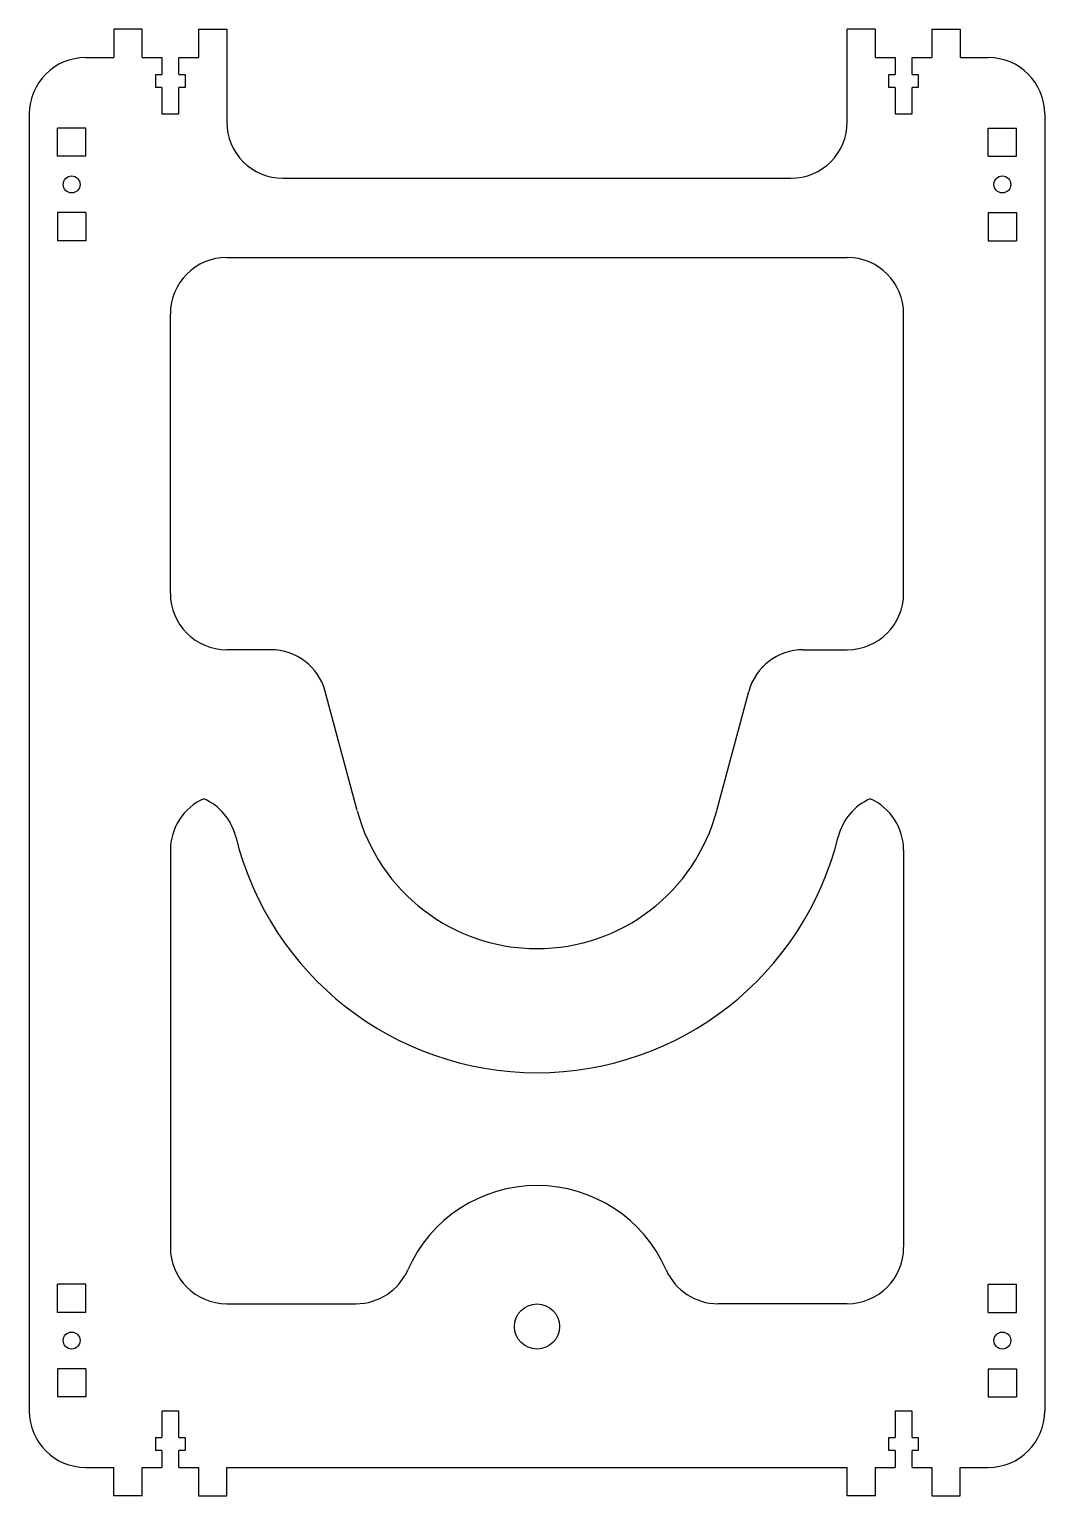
# Model space of a CAD drawing. Header units: millimetres. Extents: x -90 to 90, y -130 to 130.
import ezdxf

# ---------------------------------------------------------------- set-up
doc = ezdxf.new("R2010")
doc.units = ezdxf.units.MM

msp = doc.modelspace()

# ---------------------------------------------------------------- linework, layer by layer
at = {"color": 7, "linetype": 'Continuous', "lineweight": 25}
for p, q in [((-70, 130), (-75, 130)), ((-75, 130), (-75, 125)), ((-70, 125), (-70, 130)), ((-60, 130), (-55, 130)), ((-60, 130), (-60, 125)), ((-55, 130), (-55, 113.6)), ((60, 130), (55, 130)), ((55, 113.6), (55, 130)), ((60, 125), (60, 130)), ((70, 130), (75, 130)), ((70, 130), (70, 125)), ((75, 130), (75, 125)), ((-80, 125), (-75, 125)), ((-70, 125), (-66.5, 125)), ((-66.5, 125), (-66.5, 122)), ((-63.5, 125), (-60, 125)), ((-63.5, 122), (-63.5, 125)), ((60, 125), (63.5, 125)), ((63.5, 125), (63.5, 122)), ((66.5, 125), (70, 125)), ((66.5, 122), (66.5, 125)), ((75, 125), (80, 125)), ((-67.6, 119.7), (-67.6, 122)), ((-67.6, 122), (-66.5, 122)), ((-66.5, 119.7), (-67.6, 119.7)), ((-66.5, 119.7), (-66.5, 115)), ((-63.5, 122), (-62.4, 122)), ((-62.4, 119.7), (-63.5, 119.7)), ((-63.5, 115), (-63.5, 119.7)), ((-62.4, 122), (-62.4, 119.7)), ((62.4, 119.7), (62.4, 122)), ((62.4, 122), (63.5, 122)), ((63.5, 119.7), (62.4, 119.7)), ((63.5, 119.7), (63.5, 115)), ((66.5, 122), (67.6, 122)), ((67.6, 119.7), (66.5, 119.7)), ((66.5, 115), (66.5, 119.7)), ((67.6, 122), (67.6, 119.7)), ((-90, 115), (-90, -115)), ((-66.5, 115), (-63.5, 115)), ((63.5, 115), (66.5, 115)), ((90, 115), (90, -115)), ((-80, 112.5), (-85, 112.5)), ((-85, 107.5), (-85, 112.5)), ((-80, 107.5), (-80, 112.5)), ((80, 107.5), (80, 112.5)), ((80, 112.5), (85, 112.5)), ((85, 107.5), (85, 112.5)), ((-80, 107.5), (-85, 107.5)), ((80, 107.5), (85, 107.5)), ((-45, 103.6), (45, 103.6)), ((-85, 97.5), (-85, 92.5)), ((-80, 97.5), (-85, 97.5)), ((-80, 97.5), (-80, 92.5)), ((80, 97.5), (80, 92.5)), ((80, 97.5), (85, 97.5)), ((85, 97.5), (85, 92.5)), ((-80, 92.5), (-85, 92.5)), ((80, 92.5), (85, 92.5)), ((-55, 89.54), (55, 89.54)), ((-65, 30), (-65, 79.54)), ((65, 30), (65, 79.54)), ((-47.2, 20), (-55, 20)), ((47.2, 20), (55, 20)), ((-31.88, -8.54), (-37.54, 12.59)), ((31.88, -8.54), (37.54, 12.59)), ((-65, -15.57), (-65, -85.96)), ((65, -15.57), (65, -85.96)), ((-80, -92.5), (-85, -92.5)), ((-85, -97.5), (-85, -92.5)), ((-80, -97.5), (-80, -92.5)), ((80, -97.5), (80, -92.5)), ((80, -92.5), (85, -92.5)), ((85, -97.5), (85, -92.5)), ((-55, -95.96), (-32.06, -95.96)), ((55, -95.96), (32.06, -95.96)), ((-80, -97.5), (-85, -97.5)), ((80, -97.5), (85, -97.5)), ((-85, -107.5), (-85, -112.5)), ((-80, -107.5), (-85, -107.5)), ((-80, -107.5), (-80, -112.5)), ((80, -107.5), (80, -112.5)), ((80, -107.5), (85, -107.5)), ((85, -107.5), (85, -112.5)), ((-80, -112.5), (-85, -112.5)), ((80, -112.5), (85, -112.5)), ((-66.5, -115), (-66.5, -119.7)), ((-63.5, -115), (-66.5, -115)), ((-63.5, -119.7), (-63.5, -115)), ((63.5, -115), (63.5, -119.7)), ((66.5, -115), (63.5, -115)), ((66.5, -119.7), (66.5, -115)), ((-67.6, -122), (-67.6, -119.7)), ((-67.6, -119.7), (-66.5, -119.7)), ((-66.5, -122), (-67.6, -122)), ((-66.5, -122), (-66.5, -125)), ((-63.5, -119.7), (-62.4, -119.7)), ((-62.4, -122), (-63.5, -122)), ((-63.5, -125), (-63.5, -122)), ((-62.4, -119.7), (-62.4, -122)), ((62.4, -122), (62.4, -119.7)), ((62.4, -119.7), (63.5, -119.7)), ((63.5, -122), (62.4, -122)), ((63.5, -122), (63.5, -125)), ((66.5, -119.7), (67.6, -119.7)), ((67.6, -122), (66.5, -122)), ((66.5, -125), (66.5, -122)), ((67.6, -119.7), (67.6, -122)), ((-80, -125), (-75, -125)), ((-75, -130), (-75, -125)), ((-70, -130), (-70, -125)), ((-70, -125), (-66.5, -125)), ((-63.5, -125), (-60, -125)), ((-60, -125), (-60, -130)), ((-55, -130), (-55, -125)), ((-55, -125), (55, -125)), ((55, -130), (55, -125)), ((60, -130), (60, -125)), ((60, -125), (63.5, -125)), ((66.5, -125), (70, -125)), ((70, -125), (70, -130)), ((75, -130), (75, -125)), ((75, -125), (80, -125)), ((-70, -130), (-75, -130)), ((-60, -130), (-55, -130)), ((60, -130), (55, -130)), ((70, -130), (75, -130))]:
    msp.add_line(p, q, dxfattribs=at)
for centre, radius in [((-82.5, 102.5), 1.5), ((82.5, 102.5), 1.5), ((0, -100), 4), ((-82.5, -102.5), 1.5), ((82.5, -102.5), 1.5)]:
    msp.add_circle(centre, radius, dxfattribs=at)
for centre, radius, start, end in [((-80, 115), 10, 90, 180), ((80, 115), 10, 0, 90), ((-45, 113.6), 10, 180, 270), ((45, 113.6), 10, 270, 0), ((-55, 79.54), 10, 90, 180), ((55, 79.54), 10, 0, 90), ((-55, 30), 10, 180, 270), ((55, 30), 10, 270, 0), ((-47.2, 10), 10, 15, 90), ((47.2, 10), 10, 90, 165), ((-55, -15.57), 10, 113.9146, 180), ((-63.11, -15.57), 10, 13.8599, 66.0854), ((63.11, -15.57), 10, 113.9146, 166.1401), ((55, -15.57), 10, 0, 66.0854), ((0, 0), 33, 195, 345), ((0, 0), 55, 193.8599, 346.1401), ((0, -100), 25, 23.6532, 156.3468), ((-55, -85.96), 10, 180, 270), ((55, -85.96), 10, 270, 0), ((-32.06, -85.96), 10, 270, 336.3468), ((32.06, -85.96), 10, 203.6532, 270), ((-80, -115), 10, 180, 270), ((80, -115), 10, 270, 0)]:
    msp.add_arc(centre, radius, start, end, dxfattribs=at)

doc.saveas('drawing.dxf')
